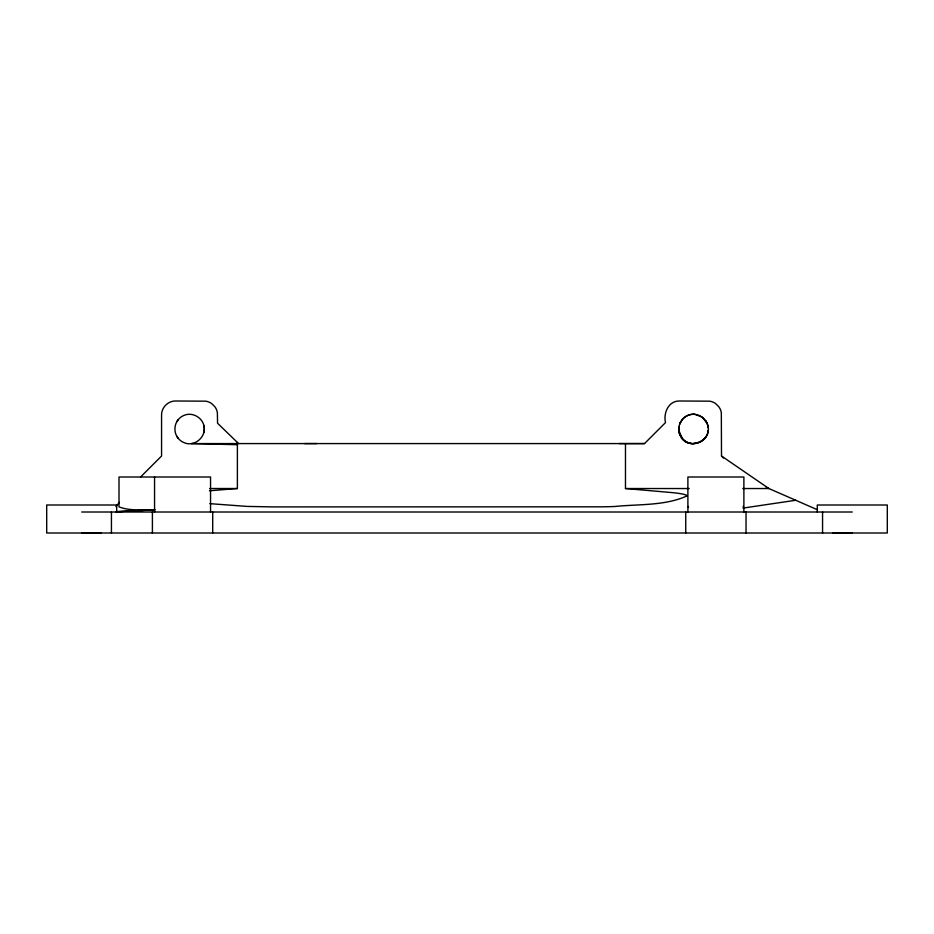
<?xml version="1.0" encoding="UTF-8"?>
<svg xmlns="http://www.w3.org/2000/svg" width="934" height="934" viewBox="0 0 934 934"><rect width="100%" height="100%" fill="white"/><g stroke="black" fill="none" stroke-linecap="round" stroke-linejoin="round"><path stroke-width="1.4" d="M203.787 425.297C207.103 436.283 194.704 447.491 184.08 442.646A14.547 14.547 0 0 1 178.125 438.233C173.841 433.026 173.864 424.97 178.125 419.775A14.547 14.547 0 0 1 184.08 415.361C192.894 411.497 203.927 418.42 204.219 428.052M204.266 428.998L203.787 432.699M680.851 437.217C690.063 451.694 714.276 439.19 707.096 423.534M694.744 414.392C683.816 412.886 674.92 425.951 680.407 435.583L679.17 432.092L682.894 439.167M679.018 426.511L678.96 430.854M708.147 430.235C707.715 442.004 692.129 447.993 683.793 440.042M678.96 427.142L679.648 433.89M680.15 422.974L679.648 424.106L682.065 419.775A14.547 14.547 0 0 1 688.019 415.361C696.741 411.52 707.633 418.234 708.147 427.749M680.676 421.829L679.905 423.534L680.396 422.46M705.298 437.719L704.505 438.676L705.684 437.229M176.736 421.829L178.125 419.775M743.452 507.489L743.242 506.333M115.874 506.602L119.424 502.34M688.311 506.415L688.463 507.559M140.567 477.005L161.57 456.014L161.57 415C161.43 407.516 168.085 400.861 175.569 401.001L205.749 401.176A13.671 13.671 0 0 1 211.785 403.675L214.89 406.78A13.671 13.671 0 0 1 217.377 412.816L217.564 423.242L238.567 443.58L644.518 443.58L665.51 422.588C663.245 413.097 668.499 400.744 679.508 401.001L709.688 401.176A13.671 13.671 0 0 1 715.724 403.675L718.83 406.78A13.671 13.671 0 0 1 721.328 412.816L721.503 456.014L723.5 458.01M704.119 439.167L700.115 442.121L692.876 443.697M743.032 508.084L795.721 500.274M209.485 490.782L237.388 488.517L237.388 442.447M115.804 511.704L155.114 509.812M115.758 511.715L154.542 509.871M693.507 414.334L694.125 414.311M316.626 443.58L304.706 443.58M154.367 509.812C142.739 509.392 129.838 511.225 119.003 506.858L119.003 477.005L210.547 477.005L210.547 512.007M619.23 443.58L644.518 443.58M209.695 488.517L237.388 488.517M625.476 443.603L625.476 488.529L689.21 488.54M742.81 488.54L768.892 488.54L721.503 456.014M81.702 512.007L852.298 512.007M81.702 532.999L852.298 532.999M100.942 532.999L46.7 532.999L46.7 505.002L116.692 505.002L116.692 512.007M833.058 532.999L887.3 532.999L887.3 505.002L817.308 505.002L817.308 512.007M237.388 444.701L191.423 443.58L238.567 443.58M625.476 488.529L671.324 492.533A43.501 4.752 0 0 1 687.214 495.837C664.88 506.006 638.786 504.01 614.77 506.497A82.122 8.966 0 0 1 602.453 506.823L273.032 506.905L247.125 506.415L209.893 503.659M691.627 443.58L688.019 442.646A14.547 14.547 0 0 1 682.065 438.233M695.363 414.427L702.24 417.183L706.886 422.95M766.254 487.385L817.448 509.766M705.684 420.767L706.326 421.829M176.736 436.178L178.125 438.233M705.999 421.339L706.594 422.401M679.905 434.473L680.676 436.178L680.057 434.835M679.275 432.699L679.485 433.294M822.562 512.007L822.562 532.987M746.033 512.007L746.033 532.987M743.884 512.007L743.884 477.005L687.891 477.005L687.891 512.007M685.743 512.007L685.743 532.987M212.695 512.007L212.695 532.987M154.554 477.005L154.554 512.007M152.405 512.007L152.405 532.987M111.438 512.007L111.438 532.987"/></g></svg>
